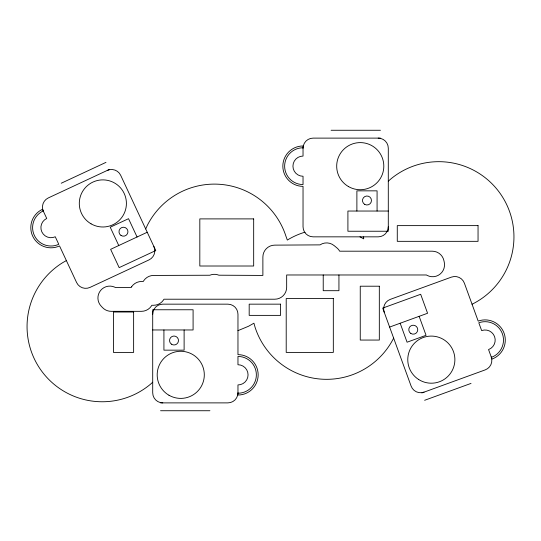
<?xml version="1.0" encoding="UTF-8"?>
<svg xmlns="http://www.w3.org/2000/svg" width="541" height="541" viewBox="0 0 541 541"><rect width="100%" height="100%" fill="white"/><g stroke="black" fill="none" stroke-linecap="round" stroke-linejoin="round"><path stroke-width="0.81" d="M145.685 228.938L147.429 225.157A75.165 75.165 0 0 1 285.891 236.052L287.318 240.069A75.165 75.165 0 0 1 303.366 232.671L304.718 232.285L304.962 232.684M393.645 338.111L393.571 338.281A75.165 75.165 0 0 1 255.109 327.386L253.925 323.207L248.529 326.257L237.966 330.646M152.704 382.21L151.034 383.752A75.165 75.165 0 0 1 41.407 370.774A75.165 75.165 0 0 1 62.945 262.507L66.367 260.586M388.296 181.228L389.966 179.686A75.165 75.165 0 0 1 501.284 195.085A75.165 75.165 0 0 1 472.908 303.819L472.043 304.218M61.241 183.23L105.982 162.368M109.296 169.482L48.291 197.932A10.096 10.096 0 0 0 43.408 211.348M147.233 232.258L110.628 249.327L119.162 267.626L155.767 250.557L120.684 175.318A10.096 10.096 0 0 0 107.267 170.435M389.628 327.068L427.579 313.259L420.675 294.284L382.717 308.093L411.113 386.105A10.096 10.096 0 0 0 424.056 392.144M421.946 392.908L485.203 369.888A10.096 10.096 0 0 0 491.235 356.945M424.631 400.286L471.022 383.407M331.085 130.266L380.445 130.266M380.445 138.117L313.131 138.117A10.096 10.096 0 0 0 303.034 148.214M388.296 211.037L347.91 211.037L347.91 231.237L388.296 231.237L388.296 148.214A10.096 10.096 0 0 0 378.2 138.117M152.704 329.963L193.09 329.963L193.09 309.763L152.704 309.763L152.704 392.786A10.096 10.096 0 0 0 162.8 402.883M160.555 402.883L227.869 402.883A10.096 10.096 0 0 0 237.966 392.786M160.555 410.734L209.915 410.734M359.981 236.843L363.694 238.851L363.62 236.843M137.069 236.999L128.535 218.692L110.229 227.227L118.763 245.533M419.147 316.329L426.051 335.305L407.075 342.21L400.171 323.234M377.077 211.037L377.077 190.845L356.884 190.845L356.884 211.037M338.937 274.99L338.937 290.693L323.227 290.693L323.227 274.99M184.116 329.963L184.116 350.155L163.923 350.155L163.923 329.963M491.39 357.364A18.401 18.401 0 0 0 502.386 333.783A18.401 18.401 0 0 0 478.805 322.788L481.646 330.592A10.096 10.096 0 0 1 494.582 336.624A10.096 10.096 0 0 1 488.55 349.567L492.006 359.055A20.193 20.193 0 0 0 504.07 333.168A20.193 20.193 0 0 0 478.19 321.104L464.374 283.146A10.096 10.096 0 0 0 451.437 277.114L390.291 299.369A10.096 10.096 0 0 0 384.252 312.313M303.034 147.767A18.401 18.401 0 0 0 284.634 166.161A18.401 18.401 0 0 0 303.034 184.562L303.034 176.265A10.096 10.096 0 0 1 292.938 166.161A10.096 10.096 0 0 1 303.034 156.065L303.034 145.969A20.193 20.193 0 0 0 282.842 166.161A20.193 20.193 0 0 0 303.034 186.361L303.034 226.747A10.096 10.096 0 0 0 313.131 236.843L378.2 236.843A10.096 10.096 0 0 0 388.296 226.747M237.966 393.233A18.401 18.401 0 0 0 256.366 374.839A18.401 18.401 0 0 0 237.966 356.438L237.966 364.735A10.096 10.096 0 0 1 248.062 374.839A10.096 10.096 0 0 1 237.966 384.935L237.966 395.031A20.193 20.193 0 0 0 258.158 374.839A20.193 20.193 0 0 0 237.966 354.639L237.966 314.253A10.096 10.096 0 0 0 227.869 304.157L162.8 304.157A10.096 10.096 0 0 0 152.704 314.253M43.219 210.943A18.401 18.401 0 0 0 34.32 235.396A18.401 18.401 0 0 0 58.773 244.295L55.263 236.769A10.096 10.096 0 0 1 41.846 231.886A10.096 10.096 0 0 1 46.729 218.469L42.462 209.32A20.193 20.193 0 0 0 32.69 236.153A20.193 20.193 0 0 0 59.53 245.918L76.599 282.524A10.096 10.096 0 0 0 90.016 287.406L148.991 259.91A10.096 10.096 0 0 0 153.874 246.493M131.605 286.771L131.138 287.541L115.476 287.541L114.55 287.082A11.895 11.895 0 0 0 101.248 306.247L102.641 307.694A11.895 11.895 0 0 0 111.203 311.325L141.492 311.325A11.895 11.895 0 0 0 151.379 306.044L151.845 305.273L153.61 305.273A11.895 11.895 0 0 0 163.497 299.985L163.957 299.214L274.774 299.214A11.895 11.895 0 0 0 286.662 287.318L286.662 274.977L426.436 274.977L427.086 275.362A11.895 11.895 0 0 0 444.472 263.636A30.262 30.262 0 0 0 443.938 260.715A11.895 11.895 0 0 0 432.286 251.193L339.647 251.193L339.207 250.456A11.895 11.895 0 0 0 336.874 247.866L334.176 245.628A11.895 11.895 0 0 0 320.029 244.877L274.774 245.134A11.895 11.895 0 0 0 262.879 257.029L262.879 275.43L218.902 275.2A11.895 11.895 0 0 0 209.8 275.241L153.61 275.43A11.895 11.895 0 0 0 143.723 280.711L143.257 281.489L141.492 281.489A11.895 11.895 0 0 0 131.605 286.771M253.675 218.895L199.818 218.895L199.818 266.01L253.675 266.01L253.675 218.895M478.048 225.624L397.277 225.624L397.277 241.333L478.048 241.333L478.048 225.624M379.322 286.209L360.252 286.209L360.252 340.059L379.322 340.059L379.322 286.209M333.324 298.544L286.209 298.544L286.209 352.401L333.324 352.401L333.324 298.544M280.596 304.157L249.185 304.157L249.185 315.376L280.596 315.376L280.596 304.157M133.627 312.008L113.434 312.008L113.434 352.401L133.627 352.401L133.627 312.008M410.849 333.472A4.49 4.49 0 0 0 417.747 329.888A4.49 4.49 0 0 0 411.194 325.709A4.49 4.49 0 0 0 410.849 333.472M418.673 379.518A23.561 23.561 0 0 0 454.866 360.671A23.561 23.561 0 0 0 420.452 338.747A23.561 23.561 0 0 0 418.673 379.518M364.735 204.383A4.49 4.49 0 0 0 371.471 200.495A4.49 4.49 0 0 0 364.735 196.606A4.49 4.49 0 0 0 364.735 204.383M348.472 186.571A23.561 23.561 0 0 0 383.812 166.161A23.561 23.561 0 0 0 348.472 145.759A23.561 23.561 0 0 0 348.472 186.571M171.402 344.15A4.49 4.49 0 0 0 178.483 340.945A4.49 4.49 0 0 0 172.166 336.421A4.49 4.49 0 0 0 171.402 344.15M168.968 395.241A23.561 23.561 0 0 0 204.309 374.839A23.561 23.561 0 0 0 168.968 354.429A23.561 23.561 0 0 0 168.968 395.241M121.008 235.463A4.49 4.49 0 0 0 127.94 231.954A4.49 4.49 0 0 0 121.427 227.707A4.49 4.49 0 0 0 121.008 235.463M91.071 223.839A23.561 23.561 0 0 0 126.411 203.436A23.561 23.561 0 0 0 91.071 183.034A23.561 23.561 0 0 0 91.071 223.839"/></g></svg>
